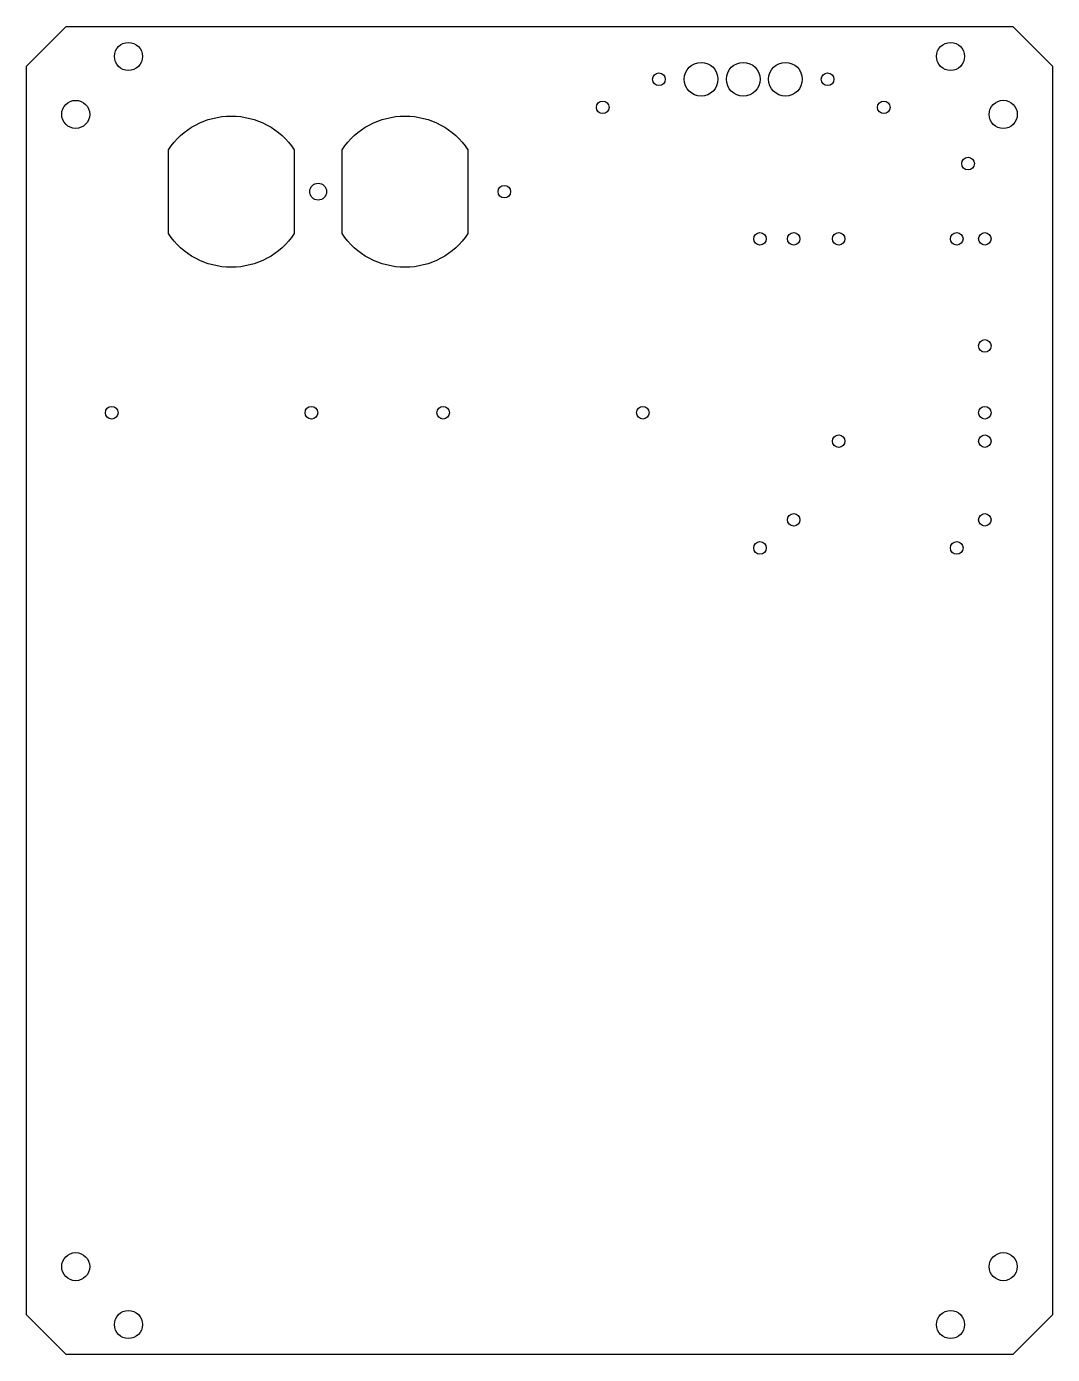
# Model space of a CAD drawing. Header units: millimetres. Extents: x -82 to 149, y -226 to 74.
import ezdxf

# ---------------------------------------------------------------- set-up
doc = ezdxf.new("R2010")
doc.units = ezdxf.units.MM
doc.layers.get('0').update_dxf_attribs({"linetype": 'CONTINUOUS'})

msp = doc.modelspace()

# ---------------------------------------------------------------- linework, layer by layer
msp.add_lwpolyline([(149.4, -217.12), (140.46, -226.07), (-73.42, -226.07), (-82.37, -217.12), (-82.37, 65.02), (-73.42, 73.97), (140.46, 73.97), (149.4, 65.02)], close=True)
for points in [[(-50.33, 46.12, -0.535954), (-21.89, 46.12), (-21.89, 27.2, -0.535954), (-50.33, 27.2)], [(-11.09, 46.12, -0.535954), (17.36, 46.12), (17.36, 27.2, -0.535954), (-11.09, 27.2)]]:
    msp.add_lwpolyline(points, format="xyb", close=True)
for centre, radius in [((-59.35, 67.22, 0), 3.17), ((126.39, 67.22, 0), 3.17), ((60.5, 62.06, 0), 1.42), ((70.03, 62.06, 0), 3.81), ((79.55, 62.06, 0), 3.81), ((89.08, 62.06, 0), 3.81), ((98.6, 62.06, 0), 1.42), ((-71.26, 54.12, 0), 3.17), ((47.8, 55.71, 0), 1.42), ((111.3, 55.71, 0), 1.42), ((138.29, 54.12, 0), 3.18), ((130.35, 43.01, 0), 1.42), ((-16.49, 36.66, 0), 1.91), ((25.58, 36.66, 0), 1.42), ((83.33, 26.01, 0), 1.42), ((90.95, 26.01, 0), 1.42), ((101.11, 26.01, 0), 1.42), ((127.78, 26.01, 0), 1.42), ((134.13, 26.01, 0), 1.42), ((134.13, 1.8, 0), 1.42), ((-63.12, -13.29, 0), 1.42), ((-18.01, -13.29, 0), 1.42), ((11.75, -13.29, 0), 1.42), ((56.86, -13.29, 0), 1.42), ((134.13, -13.29, 0), 1.42), ((101.11, -19.71, 0), 1.42), ((134.13, -19.71, 0), 1.42), ((90.95, -37.49, 0), 1.42), ((134.13, -37.49, 0), 1.42), ((83.33, -43.84, 0), 1.42), ((127.78, -43.84, 0), 1.42), ((-71.26, -206.23, 0), 3.17), ((138.29, -206.23, 0), 3.17), ((-59.35, -219.32, 0), 3.17), ((126.39, -219.32, 0), 3.17)]:
    msp.add_circle(centre, radius)

doc.saveas('drawing.dxf')
